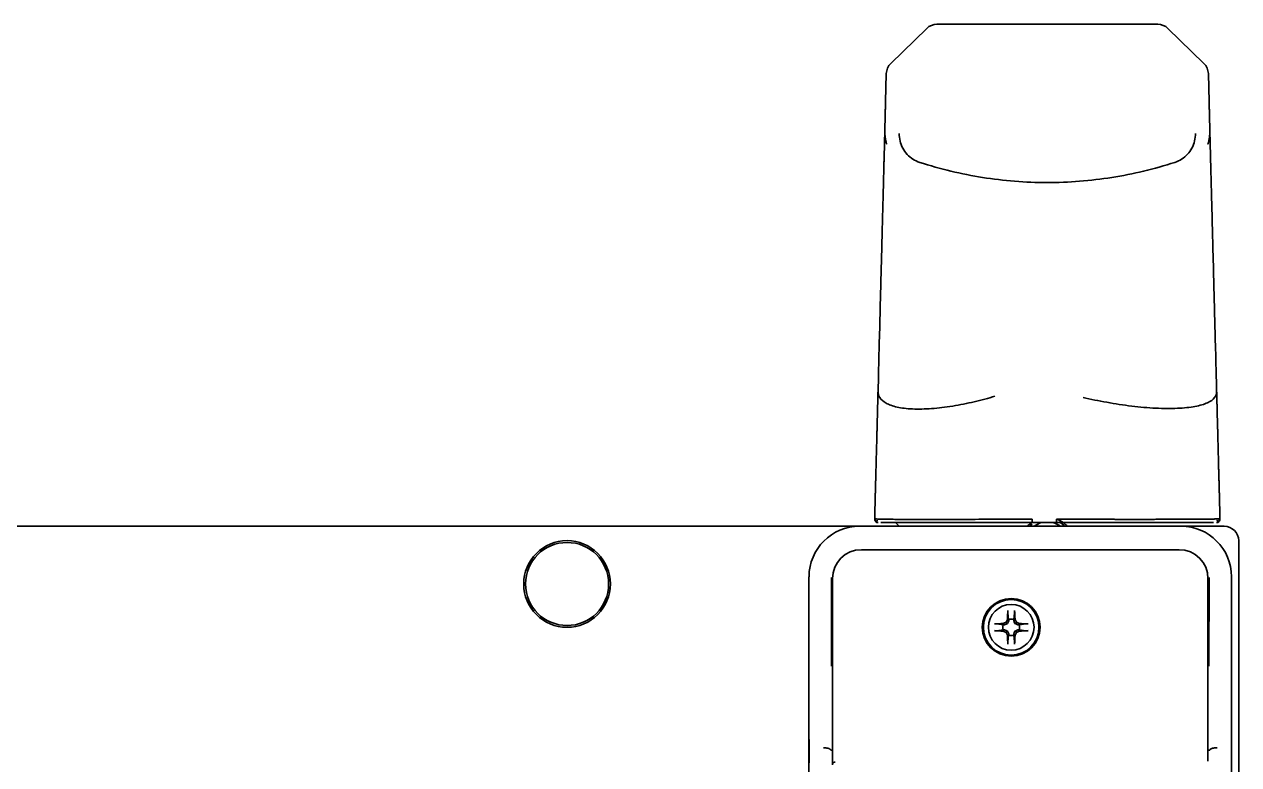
# Model space of a CAD drawing. Extents: x -760 to 4209, y 5795 to 10328.
# Drawn here: x 2540.9 to 2709.1, y 10225.4 to 10327.9 of the extents above; entities that cross this region are included whole.
import ezdxf

# ---------------------------------------------------------------- set-up
doc = ezdxf.new("R2010")
doc.units = 0
doc.header["$LTSCALE"] = 5
doc.layers.add('1', color=7, linetype='CONTINUOUS', true_color=0xffffff)

msp = doc.modelspace()

# ---------------------------------------------------------------- linework, layer by layer
at = {"layer": '1', "color": 7, "linetype": 'Continuous', "lineweight": 35}
for p, q in [((2660.87, 10322.49), (2665.86, 10327.35)), ((2697.86, 10327.92), (2667.25, 10327.92)), ((2699.25, 10327.35), (2704.24, 10322.49)), ((2660.06, 10313.25), (2660.26, 10321.11)), ((2704.85, 10321.11), (2705.05, 10313.25)), ((2660.13, 10316.13), (2660.13, 10316.19)), ((2704.98, 10316.19), (2704.98, 10316.13)), ((2659.96, 10309.47), (2660.06, 10313.25)), ((2659.11, 10277.13), (2659.16, 10279.12)), ((2527.88, 10258.42), (2656.55, 10258.42)), ((2656.55, 10258.42), (2701.06, 10258.42)), ((2661.55, 10258.92), (2662.05, 10258.42)), ((2680.48, 10258.92), (2683.82, 10258.92)), ((2701.06, 10258.42), (2707.05, 10258.42)), ((2703.05, 10258.42), (2703.12, 10258.49)), ((2709.05, 10256.42), (2709.05, 10190.42)), ((2700.81, 10255.17), (2656.8, 10255.17)), ((2649.55, 10228.88), (2649.55, 10251.42)), ((2652.68, 10239.06), (2652.66, 10251.31)), ((2652.8, 10251.17), (2652.8, 10225.87)), ((2704.8, 10225.87), (2704.8, 10251.17)), ((2704.95, 10251.31), (2704.93, 10239.06)), ((2708.05, 10251.42), (2708.05, 10228.88)), ((2677.2, 10245.51), (2677.09, 10246.43)), ((2677.9, 10245.51), (2678.02, 10246.43)), ((2676.46, 10244.77), (2675.54, 10244.89)), ((2676.64, 10244.77), (2676.45, 10244.96)), ((2677.04, 10244.94), (2676.83, 10245.14)), ((2677.21, 10245.34), (2677.02, 10245.53)), ((2677.9, 10245.34), (2678.09, 10245.53)), ((2678.07, 10244.94), (2678.28, 10245.14)), ((2678.47, 10244.77), (2678.66, 10244.96)), ((2678.65, 10244.77), (2679.57, 10244.89)), ((2676.46, 10244.07), (2675.54, 10243.95)), ((2676.64, 10244.08), (2676.45, 10243.89)), ((2677.04, 10243.9), (2676.83, 10243.7)), ((2677.21, 10243.51), (2677.02, 10243.32)), ((2677.2, 10243.33), (2677.09, 10242.41)), ((2677.9, 10243.51), (2678.09, 10243.32)), ((2677.9, 10243.33), (2678.02, 10242.41)), ((2678.07, 10243.9), (2678.28, 10243.7)), ((2678.47, 10244.08), (2678.66, 10243.89)), ((2678.65, 10244.07), (2679.57, 10243.95)), ((2652.68, 10227.42), (2652.56, 10227.42)), ((2652.68, 10227.42), (2652.68, 10227.42)), ((2704.93, 10227.42), (2705.05, 10227.42)), ((2704.93, 10227.42), (2704.93, 10227.42)), ((2649.55, 10211.77), (2649.55, 10225.66)), ((2652.91, 10225.6), (2652.81, 10225.6)), ((2708.05, 10225.66), (2708.05, 10211.77))]:
    msp.add_line(p, q, dxfattribs=at)
for centre, radius in [((2616.05, 10250.42), 6), ((2616.05, 10250.42), 5.75), ((2677.55, 10244.42), 4), ((2677.55, 10244.42), 3.85), ((2677.55, 10244.42), 3.16)]:
    msp.add_circle(centre, radius, dxfattribs=at)
for centre, radius, start, end in [((2667.25, 10325.92), 2, 90, 134.25), ((2697.86, 10325.92), 2, 45.75, 90), ((2662.26, 10321.06), 2, 134.25, 178.5), ((2702.85, 10321.06), 2, 1.5, 45.75), ((2682.55, 10255.92), 3.5, 127.1362, 134.415), ((2682.55, 10255.92), 3.1, 104.5978, 126.2541), ((2682.55, 10255.92), 3.1, 53.7478, 75.4041), ((2682.55, 10255.92), 3.5, 45.5794, 60.9975), ((2707.05, 10256.42), 2, 0, 90), ((2677.55, 10244.42), 1.15, 162.2011, 197.7989), ((2677.55, 10244.42), 1.15, 72.2011, 107.7989), ((2677.55, 10244.42), 1.15, 342.2011, 17.7989), ((2677.55, 10244.42), 1.15, 252.2011, 287.7989)]:
    msp.add_arc(centre, radius, start, end, dxfattribs=at)
for centre, major_axis, ratio, start_param, end_param in [((2656.56, 10251.42), (4.95, -4.95), 0.999695, 2.356347, 3.926839), ((2701.05, 10251.42), (-4.95, -4.95), 0.999695, 2.356347, 3.926839), ((2656.81, 10251.17), (-2.83, 2.83), 0.999695, 5.497939, 7.068431), ((2700.8, 10251.17), (2.83, 2.83), 0.999695, 5.497939, 7.068431), ((2677.26, 10244.43), (0.07, 3.73), 0.072244, 0.900133, 1.272854), ((2677.85, 10244.43), (0.07, -3.73), 0.072244, 1.868738, 2.24146), ((2677.55, 10244.72), (3.73, 0.07), 0.072244, 1.868738, 2.24146), ((2677.3, 10244.98), (3.34, 1.56), 0.094201, 1.665412, 1.782277), ((2677, 10244.68), (1.56, 3.34), 0.094201, 1.359315, 1.476181), ((2678.11, 10244.68), (1.56, -3.34), 0.094201, 1.665412, 1.782277), ((2677.81, 10244.98), (3.34, -1.56), 0.094201, 1.359315, 1.476181), ((2677.56, 10244.72), (3.73, -0.07), 0.072244, 0.900133, 1.272854), ((2677.55, 10244.13), (-3.73, 0.07), 0.072244, 0.900133, 1.272854), ((2677.3, 10243.87), (-3.34, 1.56), 0.094201, 1.359315, 1.476181), ((2677, 10244.16), (-1.56, 3.34), 0.094201, 1.665412, 1.782277), ((2677.26, 10244.42), (-0.07, 3.73), 0.072244, 1.868738, 2.24146), ((2677.85, 10244.42), (-0.07, -3.73), 0.072244, 0.900133, 1.272854), ((2678.11, 10244.16), (-1.56, -3.34), 0.094201, 1.359315, 1.476181), ((2677.81, 10243.87), (-3.34, -1.56), 0.094201, 1.665412, 1.782277), ((2677.56, 10244.13), (-3.73, -0.07), 0.072244, 1.868738, 2.24146), ((2653.18, 10227.42), (-0.5, -0.002), 0.003694, 5.497773, 6.274445), ((2653.03, 10230.33), (0, -13.75), 0.017455, 5.043227, 5.06371), ((2653.1, 10230.34), (-0.2, -13.75), 0.017456, 5.064298, 5.080308)]:
    msp.add_ellipse(centre, major_axis=major_axis, ratio=ratio, start_param=start_param, end_param=end_param, dxfattribs=at)
for points, degree, knots in [([(2660.32, 10311.32), (2660.32, 10311.32), (2660.31, 10311.35), (2660.29, 10311.4), (2660.27, 10311.48), (2660.25, 10311.56), (2660.23, 10311.64), (2660.21, 10311.72), (2660.19, 10311.81), (2660.17, 10311.89), (2660.16, 10311.97), (2660.14, 10312.05), (2660.13, 10312.13), (2660.12, 10312.21), (2660.11, 10312.29), (2660.1, 10312.37), (2660.09, 10312.45), (2660.08, 10312.53), (2660.07, 10312.61), (2660.07, 10312.69), (2660.06, 10312.77), (2660.06, 10312.85), (2660.06, 10312.93), (2660.05, 10313.01), (2660.05, 10313.09), (2660.05, 10313.17), (2660.06, 10313.22), (2660.06, 10313.25)], 3, [0, 0, 0, 0, 0.000063, 0.043207, 0.086238, 0.129154, 0.171955, 0.214639, 0.257204, 0.299649, 0.34197, 0.384167, 0.426235, 0.468173, 0.509978, 0.551646, 0.593175, 0.634561, 0.675801, 0.716891, 0.757827, 0.798606, 0.839224, 0.879676, 0.919959, 0.960068, 1, 1, 1, 1]), ([(2705.05, 10313.25), (2705.05, 10313.24), (2705.05, 10313.21), (2705.06, 10313.17), (2705.06, 10313.13), (2705.06, 10313.09), (2705.06, 10313.05), (2705.06, 10313.01), (2705.05, 10312.97), (2705.05, 10312.93), (2705.05, 10312.88), (2705.05, 10312.84), (2705.05, 10312.8), (2705.05, 10312.76), (2705.04, 10312.72), (2705.04, 10312.68), (2705.04, 10312.63), (2705.03, 10312.59), (2705.03, 10312.55), (2705.03, 10312.51), (2705.02, 10312.47), (2705.02, 10312.42), (2705.01, 10312.38), (2705.01, 10312.34), (2705, 10312.3), (2705, 10312.26), (2704.99, 10312.21), (2704.99, 10312.17), (2704.98, 10312.13), (2704.97, 10312.09), (2704.96, 10312.04), (2704.96, 10312), (2704.95, 10311.96), (2704.94, 10311.92), (2704.93, 10311.88), (2704.92, 10311.83), (2704.91, 10311.79), (2704.91, 10311.75), (2704.9, 10311.71), (2704.89, 10311.66), (2704.88, 10311.62), (2704.86, 10311.58), (2704.85, 10311.54), (2704.84, 10311.49), (2704.83, 10311.45), (2704.82, 10311.41), (2704.81, 10311.37), (2704.8, 10311.34), (2704.79, 10311.32), (2704.79, 10311.32)], 3, [0, 0, 0, 0, 0.020785, 0.04162, 0.062504, 0.083438, 0.104419, 0.125449, 0.146525, 0.167648, 0.188817, 0.210032, 0.231291, 0.252595, 0.273942, 0.295332, 0.316766, 0.338241, 0.359758, 0.381316, 0.402915, 0.424554, 0.446233, 0.467951, 0.489707, 0.511502, 0.533335, 0.555206, 0.577113, 0.599058, 0.621038, 0.643055, 0.665107, 0.687194, 0.709316, 0.731473, 0.753664, 0.775889, 0.798148, 0.820441, 0.842766, 0.865125, 0.887516, 0.90994, 0.932397, 0.954885, 0.977406, 0.999959, 1, 1, 1, 1]), ([(2705.05, 10313.25), (2705.07, 10312.75), (2705.09, 10312.02), (2705.11, 10311.18), (2705.12, 10310.78), (2705.12, 10310.6), (2705.13, 10310.5), (2705.13, 10310.45), (2705.13, 10310.44)], 3, [0, 0, 0, 0, 0.496997, 0.748496, 0.874245, 0.93712, 0.968557, 1, 1, 1, 1]), ([(2705.13, 10310.44), (2705.13, 10310.43), (2705.13, 10310.39), (2705.13, 10310.18), (2705.14, 10309.84), (2705.16, 10309.19), (2705.19, 10307.9), (2705.23, 10306.46), (2705.28, 10304.53), (2705.35, 10302.12), (2705.42, 10299.41), (2705.51, 10295.67), (2705.61, 10291.97), (2705.7, 10288.47), (2705.79, 10285.08), (2705.88, 10281.87), (2705.95, 10279.02), (2705.98, 10277.71), (2706, 10277.06)], 3, [0, 0, 0, 0, 0.1, 0.15, 0.2, 0.3, 0.35, 0.4, 0.45, 0.5, 0.55, 0.6, 0.7, 0.75, 0.8, 0.9, 0.95, 1, 1, 1, 1]), ([(2659.16, 10279.12), (2659.18, 10279.8), (2659.23, 10281.86), (2659.32, 10284.95), (2659.4, 10288.18), (2659.46, 10290.65), (2659.53, 10293.19), (2659.6, 10295.78), (2659.67, 10298.37), (2659.73, 10300.86), (2659.78, 10302.72), (2659.82, 10304.06), (2659.85, 10305.26), (2659.88, 10306.46), (2659.91, 10307.81), (2659.93, 10308.55), (2659.94, 10308.99), (2659.95, 10309.21), (2659.95, 10309.38), (2659.96, 10309.45), (2659.96, 10309.47)], 3, [0, 0, 0, 0, 0.052632, 0.157895, 0.210526, 0.263158, 0.315789, 0.368421, 0.421053, 0.473684, 0.526316, 0.552632, 0.578947, 0.631579, 0.684211, 0.789474, 0.842105, 0.894737, 0.947368, 1, 1, 1, 1]), ([(2664.88, 10308.8), (2667.75, 10307.87), (2672.11, 10306.83), (2678.02, 10306.13), (2682.52, 10305.95), (2687.03, 10306.13), (2692.98, 10306.83), (2697.35, 10307.87), (2700.21, 10308.8)], 3, [0, 0, 0, 0, 0.25, 0.375, 0.5, 0.625, 0.75, 1, 1, 1, 1]), ([(2658.65, 10259.43), (2658.66, 10260.12), (2658.68, 10260.54), (2658.69, 10261.07), (2658.7, 10261.65), (2658.73, 10262.7), (2658.76, 10263.86), (2658.81, 10265.68), (2658.88, 10268.29), (2658.96, 10271.23), (2659, 10272.87), (2659.02, 10273.57), (2659.02, 10273.76), (2659.04, 10274.29), (2659.05, 10274.86), (2659.08, 10275.89), (2659.11, 10277.13)], 2, [0, 0, 0, 0.0625, 0.0625, 0.125, 0.125, 0.25, 0.25, 0.5, 0.5, 0.75, 0.78125, 0.8125, 0.8125, 0.875, 0.875, 1, 1, 1]), ([(2659.11, 10277.13), (2659.1, 10276.81), (2659.26, 10276.2), (2660.11, 10275.43), (2661.64, 10274.87), (2663.81, 10274.6), (2666.48, 10274.66), (2669.44, 10275.02), (2672.46, 10275.63), (2674.38, 10276.15), (2675.3, 10276.42)], 3, [0, 0, 0, 0, 0.124982, 0.249985, 0.374989, 0.499992, 0.624995, 0.749998, 0.875001, 1, 1, 1, 1]), ([(2687.5, 10276.25), (2688.56, 10276), (2690.79, 10275.55), (2694.25, 10275.02), (2697.63, 10274.72), (2700.66, 10274.7), (2703.12, 10274.96), (2704.86, 10275.48), (2705.83, 10276.2), (2706.01, 10276.77), (2706, 10277.06)], 3, [0, 0, 0, 0, 0.124993, 0.249997, 0.375, 0.500003, 0.625007, 0.75001, 0.875013, 1, 1, 1, 1]), ([(2706, 10277.06), (2706.03, 10276.14), (2706.06, 10274.84), (2706.07, 10274.3), (2706.1, 10273.23), (2706.12, 10272.67), (2706.17, 10270.71), (2706.23, 10268.27), (2706.29, 10265.86), (2706.35, 10263.85), (2706.38, 10262.72), (2706.41, 10261.64), (2706.42, 10261.04), (2706.43, 10260.54), (2706.44, 10260.27), (2706.46, 10259.71), (2706.46, 10259.43)], 2, [0, 0, 0, 0.125, 0.125, 0.1875, 0.25, 0.25, 0.5, 0.5, 0.75, 0.75, 0.875, 0.875, 0.9375, 0.9375, 0.96875, 1, 1, 1]), ([(2658.65, 10259.43), (2658.65, 10259.38), (2658.66, 10259.31), (2658.7, 10259.18), (2658.74, 10259.12), (2658.84, 10259.02), (2658.9, 10258.98), (2659.02, 10258.93), (2659.09, 10258.92), (2659.15, 10258.92)], 3, [0, 0, 0, 0, 0.25, 0.25, 0.5, 0.5, 0.75, 0.75, 1, 1, 1, 1]), ([(2680.47, 10259.41), (2679.75, 10259.41), (2679.03, 10259.41), (2677.59, 10259.4), (2676.87, 10259.39), (2675.81, 10259.39), (2675.46, 10259.38), (2674.76, 10259.38), (2674.41, 10259.38), (2673.39, 10259.38), (2672.72, 10259.37), (2671.4, 10259.37), (2670.75, 10259.37), (2669.48, 10259.36), (2668.86, 10259.36), (2667.08, 10259.36), (2665.99, 10259.36), (2664.48, 10259.36), (2664, 10259.36), (2663.1, 10259.36), (2662.67, 10259.37), (2661.89, 10259.37), (2661.53, 10259.37), (2661.03, 10259.38), (2660.87, 10259.38), (2660.57, 10259.38), (2660.42, 10259.38), (2660.15, 10259.39), (2660.02, 10259.39), (2659.79, 10259.39), (2659.68, 10259.39), (2659.37, 10259.4), (2659.2, 10259.41), (2658.93, 10259.42), (2658.83, 10259.42), (2658.75, 10259.43), (2658.75, 10259.43), (2658.74, 10259.43)], 3, [0, 0, 0, 0, 0.066297, 0.066297, 0.132593, 0.132593, 0.165741, 0.165741, 0.19889, 0.19889, 0.265186, 0.265186, 0.331483, 0.331483, 0.397779, 0.397779, 0.530372, 0.530372, 0.596669, 0.596669, 0.662965, 0.662965, 0.729262, 0.729262, 0.76241, 0.76241, 0.795558, 0.795558, 0.828706, 0.828706, 0.861855, 0.861855, 0.928151, 0.928151, 0.994448, 0.994448, 1, 1, 1, 1]), ([(2658.74, 10259.43), (2658.74, 10259.4), (2658.75, 10259.34), (2658.78, 10259.24), (2658.82, 10259.14), (2658.87, 10259.09), (2658.9, 10259.06)], 3, [0, 0, 0, 0, 0.232591, 0.479347, 0.737148, 1, 1, 1, 1]), ([(2659.52, 10258.92), (2659.53, 10258.92), (2659.54, 10258.92), (2659.55, 10258.92), (2659.58, 10258.92), (2659.63, 10258.92), (2659.73, 10258.92), (2659.88, 10258.92), (2660.05, 10258.92), (2660.23, 10258.92), (2660.41, 10258.92), (2660.59, 10258.92), (2660.92, 10258.92), (2661.58, 10258.92), (2662.47, 10258.92), (2663.38, 10258.92), (2664.05, 10258.92), (2664.69, 10258.92), (2665.28, 10258.92), (2665.83, 10258.92), (2666.34, 10258.92), (2666.86, 10258.92), (2667.4, 10258.92), (2667.95, 10258.92), (2668.47, 10258.92), (2668.97, 10258.92), (2669.44, 10258.92), (2669.94, 10258.92), (2670.46, 10258.92), (2671.01, 10258.92), (2671.58, 10258.92), (2672.14, 10258.92), (2672.69, 10258.92), (2673.24, 10258.92), (2673.82, 10258.92), (2674.39, 10258.92), (2674.96, 10258.92), (2675.55, 10258.92), (2676.14, 10258.92), (2676.72, 10258.92), (2677.24, 10258.92), (2677.77, 10258.92), (2678.18, 10258.92), (2678.46, 10258.92), (2678.62, 10258.92), (2678.78, 10258.92), (2678.94, 10258.92), (2679.1, 10258.92), (2679.25, 10258.92), (2679.41, 10258.92), (2679.56, 10258.92), (2679.72, 10258.92), (2679.87, 10258.92), (2680.02, 10258.92), (2680.18, 10258.92), (2680.33, 10258.92), (2680.43, 10258.92), (2680.48, 10258.92)], 3, [0, 0, 0, 0, 0.002236, 0.004532, 0.00682, 0.017165, 0.032459, 0.052713, 0.07795, 0.096157, 0.114061, 0.131657, 0.148912, 0.206468, 0.290166, 0.329927, 0.366614, 0.400129, 0.430376, 0.453894, 0.477323, 0.500693, 0.524029, 0.54736, 0.570712, 0.588952, 0.607852, 0.627396, 0.647567, 0.668345, 0.689714, 0.711658, 0.730446, 0.750233, 0.77104, 0.7929, 0.810641, 0.831098, 0.854297, 0.872374, 0.890436, 0.908478, 0.926495, 0.931931, 0.937338, 0.942716, 0.948066, 0.953387, 0.95868, 0.963944, 0.96918, 0.974387, 0.979566, 0.984717, 0.98984, 0.994934, 1, 1, 1, 1]), ([(2680.36, 10258.92), (2680.25, 10258.85), (2680.15, 10258.76), (2679.96, 10258.6), (2679.87, 10258.51), (2679.78, 10258.42)], 3, [0, 0, 0, 0, 0.5, 0.5, 1, 1, 1, 1]), ([(2680.48, 10258.92), (2680.48, 10258.92), (2680.48, 10258.93), (2680.47, 10258.98), (2680.47, 10259.02), (2680.47, 10259.11), (2680.47, 10259.17), (2680.47, 10259.29), (2680.47, 10259.35), (2680.47, 10259.41)], 3, [0, 0, 0, 0, 0.25, 0.25, 0.5, 0.5, 0.75, 0.75, 1, 1, 1, 1]), ([(2683.82, 10259.41), (2683.85, 10259.41), (2683.89, 10259.41), (2683.97, 10259.41), (2684.05, 10259.41), (2684.14, 10259.41), (2684.23, 10259.41), (2684.32, 10259.41), (2684.43, 10259.41), (2684.53, 10259.41), (2684.65, 10259.41), (2684.77, 10259.41), (2684.89, 10259.41), (2685.02, 10259.41), (2685.16, 10259.41), (2685.3, 10259.41), (2685.45, 10259.4), (2685.6, 10259.4), (2685.76, 10259.4), (2685.92, 10259.4), (2686.1, 10259.4), (2686.27, 10259.4), (2686.45, 10259.4), (2686.64, 10259.4), (2686.84, 10259.4), (2687.04, 10259.39), (2687.24, 10259.39), (2687.46, 10259.39), (2687.67, 10259.39), (2687.9, 10259.39), (2688.13, 10259.39), (2688.36, 10259.39), (2688.6, 10259.39), (2688.85, 10259.38), (2689.11, 10259.38), (2689.36, 10259.38), (2689.63, 10259.38), (2689.9, 10259.38), (2690.18, 10259.38), (2690.46, 10259.38), (2690.75, 10259.38), (2691.04, 10259.38), (2691.34, 10259.38), (2691.64, 10259.38), (2691.95, 10259.37), (2692.26, 10259.37), (2692.58, 10259.37), (2692.9, 10259.37), (2693.22, 10259.37), (2693.55, 10259.37), (2693.89, 10259.37), (2694.23, 10259.37), (2694.57, 10259.37), (2694.91, 10259.37), (2695.26, 10259.37), (2695.61, 10259.37), (2695.96, 10259.37), (2696.31, 10259.37), (2696.67, 10259.37), (2697.02, 10259.37), (2697.38, 10259.37), (2697.74, 10259.38), (2698.1, 10259.38), (2698.45, 10259.38), (2698.81, 10259.38), (2699.16, 10259.38), (2699.51, 10259.38), (2699.93, 10259.38), (2700.41, 10259.38), (2700.93, 10259.38), (2701.42, 10259.38), (2701.88, 10259.38), (2702.3, 10259.38), (2702.7, 10259.38), (2703.06, 10259.39), (2703.4, 10259.39), (2703.72, 10259.39), (2703.92, 10259.39), (2704.04, 10259.39), (2704.07, 10259.39), (2704.1, 10259.39), (2704.14, 10259.39), (2704.17, 10259.39), (2704.21, 10259.39), (2704.24, 10259.39), (2704.27, 10259.39), (2704.31, 10259.39), (2704.34, 10259.39), (2704.38, 10259.39), (2704.41, 10259.39), (2704.45, 10259.39), (2704.48, 10259.4), (2704.52, 10259.4), (2704.55, 10259.4), (2704.58, 10259.4), (2704.62, 10259.4), (2704.65, 10259.4), (2704.69, 10259.4), (2704.72, 10259.4), (2704.76, 10259.4), (2704.79, 10259.4), (2704.83, 10259.4), (2704.86, 10259.4), (2704.9, 10259.4), (2704.93, 10259.4), (2704.97, 10259.4), (2705, 10259.4), (2705.04, 10259.4), (2705.07, 10259.4), (2705.11, 10259.4), (2705.14, 10259.4), (2705.17, 10259.41), (2705.21, 10259.41), (2705.24, 10259.41), (2705.27, 10259.41), (2705.31, 10259.41), (2705.34, 10259.41), (2705.37, 10259.41), (2705.41, 10259.41), (2705.44, 10259.41), (2705.47, 10259.41), (2705.5, 10259.41), (2705.53, 10259.41), (2705.56, 10259.41), (2705.59, 10259.41), (2705.63, 10259.41), (2705.66, 10259.41), (2705.69, 10259.41), (2705.71, 10259.42), (2705.74, 10259.42), (2705.77, 10259.42), (2705.8, 10259.42), (2705.83, 10259.42), (2705.86, 10259.42), (2705.88, 10259.42), (2705.91, 10259.42), (2705.94, 10259.42), (2705.96, 10259.42), (2705.99, 10259.42), (2706.01, 10259.42), (2706.04, 10259.42), (2706.06, 10259.42), (2706.08, 10259.42), (2706.11, 10259.42), (2706.13, 10259.42), (2706.15, 10259.43), (2706.17, 10259.43), (2706.19, 10259.43), (2706.21, 10259.43), (2706.23, 10259.43), (2706.25, 10259.43), (2706.26, 10259.43), (2706.28, 10259.43), (2706.3, 10259.43), (2706.31, 10259.43), (2706.33, 10259.43), (2706.34, 10259.43), (2706.35, 10259.43), (2706.36, 10259.43), (2706.37, 10259.43), (2706.37, 10259.43)], 3, [0, 0, 0, 0, 0.002067, 0.004294, 0.006682, 0.009233, 0.011947, 0.014824, 0.017866, 0.021073, 0.024447, 0.027988, 0.031697, 0.035575, 0.039624, 0.043844, 0.048237, 0.052804, 0.057546, 0.062464, 0.06756, 0.072835, 0.07829, 0.083926, 0.089745, 0.095749, 0.101939, 0.108316, 0.114883, 0.12164, 0.128589, 0.135732, 0.143071, 0.150605, 0.158337, 0.166268, 0.1744, 0.182732, 0.191268, 0.200007, 0.208952, 0.218103, 0.227462, 0.23703, 0.246808, 0.256798, 0.267, 0.277416, 0.288045, 0.298887, 0.309944, 0.321215, 0.3327, 0.344399, 0.356312, 0.36844, 0.38078, 0.393335, 0.406102, 0.419081, 0.43227, 0.445668, 0.459273, 0.473082, 0.487093, 0.501305, 0.515714, 0.530317, 0.554133, 0.577395, 0.600091, 0.622208, 0.643736, 0.664667, 0.684993, 0.704712, 0.723822, 0.742321, 0.7445, 0.746706, 0.748939, 0.751199, 0.753485, 0.755798, 0.758138, 0.760504, 0.762896, 0.765315, 0.767761, 0.770233, 0.772731, 0.775255, 0.777805, 0.780381, 0.782983, 0.785611, 0.788265, 0.790944, 0.793649, 0.796379, 0.799135, 0.801916, 0.804723, 0.807554, 0.810411, 0.813292, 0.816198, 0.81913, 0.822085, 0.825066, 0.828071, 0.8311, 0.834154, 0.837232, 0.840334, 0.84346, 0.84661, 0.849783, 0.852981, 0.856202, 0.859446, 0.862714, 0.866005, 0.869319, 0.872656, 0.876015, 0.879398, 0.882803, 0.88623, 0.88968, 0.893151, 0.896645, 0.900161, 0.903698, 0.907256, 0.910836, 0.914438, 0.91806, 0.921702, 0.925366, 0.92905, 0.932754, 0.936478, 0.940222, 0.943986, 0.947769, 0.951572, 0.955394, 0.959235, 0.963094, 0.966973, 0.97087, 0.974786, 0.97872, 0.982672, 0.986642, 0.990629, 0.994634, 0.998657, 1, 1, 1, 1]), ([(2683.82, 10259.41), (2683.82, 10259.35), (2683.82, 10259.29), (2683.82, 10259.17), (2683.82, 10259.11), (2683.82, 10259.02), (2683.82, 10258.98), (2683.82, 10258.93), (2683.82, 10258.92), (2683.82, 10258.92)], 3, [0, 0, 0, 0, 0.25, 0.25, 0.5, 0.5, 0.75, 0.75, 1, 1, 1, 1]), ([(2683.82, 10258.92), (2683.85, 10258.92), (2683.9, 10258.92), (2683.99, 10258.92), (2684.08, 10258.92), (2684.18, 10258.92), (2684.28, 10258.92), (2684.4, 10258.92), (2684.52, 10258.92), (2684.64, 10258.92), (2684.78, 10258.92), (2684.92, 10258.92), (2685.06, 10258.92), (2685.22, 10258.92), (2685.38, 10258.92), (2685.54, 10258.92), (2685.72, 10258.92), (2685.9, 10258.92), (2686.23, 10258.92), (2686.69, 10258.92), (2687.27, 10258.92), (2687.79, 10258.92), (2688.27, 10258.92), (2688.74, 10258.92), (2689.21, 10258.92), (2689.7, 10258.92), (2690.22, 10258.92), (2690.75, 10258.92), (2691.29, 10258.92), (2691.85, 10258.92), (2692.51, 10258.92), (2693.26, 10258.92), (2694.06, 10258.92), (2694.81, 10258.92), (2695.51, 10258.92), (2696.13, 10258.92), (2696.66, 10258.92), (2697.12, 10258.92), (2697.56, 10258.92), (2697.98, 10258.92), (2698.38, 10258.92), (2698.76, 10258.92), (2699.11, 10258.92), (2699.61, 10258.92), (2700.23, 10258.92), (2700.93, 10258.92), (2701.57, 10258.92), (2702.13, 10258.92), (2702.61, 10258.92), (2703.01, 10258.92), (2703.35, 10258.92), (2703.63, 10258.92), (2703.85, 10258.92), (2704.03, 10258.92), (2704.22, 10258.92), (2704.44, 10258.92), (2704.69, 10258.92), (2704.92, 10258.92), (2705.12, 10258.92), (2705.27, 10258.92), (2705.39, 10258.92), (2705.49, 10258.92), (2705.54, 10258.92), (2705.56, 10258.92)], 3, [0, 0, 0, 0, 0.002533, 0.005294, 0.008283, 0.0115, 0.014944, 0.018615, 0.022512, 0.026635, 0.030984, 0.035558, 0.040356, 0.045378, 0.050625, 0.056095, 0.061787, 0.067703, 0.073842, 0.094409, 0.113284, 0.13049, 0.14604, 0.161194, 0.177091, 0.193737, 0.211124, 0.229243, 0.248079, 0.267613, 0.287821, 0.318112, 0.347193, 0.375119, 0.401933, 0.427667, 0.44692, 0.465659, 0.483865, 0.501523, 0.518622, 0.535162, 0.55114, 0.566557, 0.603567, 0.639038, 0.673039, 0.705548, 0.734285, 0.760124, 0.783059, 0.803094, 0.820244, 0.834519, 0.845927, 0.867413, 0.891176, 0.917237, 0.938906, 0.958202, 0.975103, 0.989593, 1, 1, 1, 1]), ([(2683.91, 10259.37), (2683.93, 10259.36), (2683.96, 10259.35), (2684.07, 10259.31), (2684.16, 10259.27), (2684.42, 10259.14), (2684.59, 10259.04), (2684.75, 10258.92)], 3, [0, 0, 0, 0, 0.082849, 0.082849, 0.388566, 0.388566, 1, 1, 1, 1]), ([(2685.33, 10258.42), (2685.24, 10258.51), (2685.15, 10258.6), (2684.96, 10258.76), (2684.86, 10258.85), (2684.75, 10258.92)], 3, [0, 0, 0, 0, 0.5, 0.5, 1, 1, 1, 1]), ([(2705.96, 10258.92), (2706.02, 10258.92), (2706.09, 10258.93), (2706.21, 10258.98), (2706.27, 10259.02), (2706.37, 10259.12), (2706.41, 10259.18), (2706.45, 10259.31), (2706.46, 10259.38), (2706.46, 10259.43)], 3, [0, 0, 0, 0, 0.25, 0.25, 0.5, 0.5, 0.75, 0.75, 1, 1, 1, 1]), ([(2706.22, 10259.06), (2706.24, 10259.09), (2706.29, 10259.14), (2706.34, 10259.24), (2706.36, 10259.33), (2706.37, 10259.4), (2706.37, 10259.43)], 3, [0, 0, 0, 0, 0.262853, 0.520648, 0.767403, 1, 1, 1, 1]), ([(2677.09, 10246.43), (2677.09, 10246.44), (2677.09, 10246.45), (2677.08, 10246.46), (2677.08, 10246.47), (2677.08, 10246.48), (2677.08, 10246.49), (2677.08, 10246.5), (2677.08, 10246.52), (2677.08, 10246.52), (2677.08, 10246.55), (2677.08, 10246.56), (2677.08, 10246.58), (2677.08, 10246.59), (2677.08, 10246.61), (2677.08, 10246.62), (2677.08, 10246.64), (2677.08, 10246.65), (2677.08, 10246.66), (2677.08, 10246.68), (2677.08, 10246.69), (2677.09, 10246.72), (2677.09, 10246.74), (2677.09, 10246.75)], 3, [0, 0, 0, 0, 0.125, 0.125, 0.1875, 0.1875, 0.25, 0.3125, 0.3125, 0.375, 0.375, 0.5, 0.5, 0.5625, 0.5625, 0.625, 0.6875, 0.6875, 0.75, 0.75, 0.875, 0.875, 1, 1, 1, 1]), ([(2678.02, 10246.75), (2678.02, 10246.74), (2678.02, 10246.72), (2678.03, 10246.7), (2678.03, 10246.68), (2678.03, 10246.65), (2678.03, 10246.64), (2678.03, 10246.61), (2678.03, 10246.61), (2678.03, 10246.59), (2678.03, 10246.58), (2678.03, 10246.56), (2678.03, 10246.55), (2678.03, 10246.54), (2678.03, 10246.52), (2678.03, 10246.5), (2678.03, 10246.49), (2678.03, 10246.48), (2678.03, 10246.47), (2678.03, 10246.46), (2678.02, 10246.45), (2678.02, 10246.44), (2678.02, 10246.44), (2678.02, 10246.43)], 3, [0, 0, 0, 0, 0.125, 0.125, 0.25, 0.25, 0.375, 0.375, 0.4375, 0.4375, 0.5, 0.5625, 0.5625, 0.625, 0.625, 0.75, 0.75, 0.8125, 0.8125, 0.875, 0.9375, 0.9375, 1, 1, 1, 1]), ([(2675.23, 10244.89), (2675.24, 10244.89), (2675.25, 10244.89), (2675.28, 10244.89), (2675.3, 10244.89), (2675.33, 10244.89), (2675.34, 10244.89), (2675.36, 10244.89), (2675.37, 10244.89), (2675.39, 10244.89), (2675.4, 10244.89), (2675.42, 10244.89), (2675.43, 10244.89), (2675.44, 10244.89), (2675.46, 10244.89), (2675.47, 10244.89), (2675.49, 10244.89), (2675.5, 10244.89), (2675.51, 10244.89), (2675.52, 10244.89), (2675.53, 10244.89), (2675.54, 10244.89), (2675.54, 10244.89), (2675.54, 10244.89)], 3, [0, 0, 0, 0, 0.125, 0.125, 0.25, 0.25, 0.375, 0.375, 0.4375, 0.4375, 0.5, 0.5625, 0.5625, 0.625, 0.625, 0.75, 0.75, 0.8125, 0.8125, 0.875, 0.9375, 0.9375, 1, 1, 1, 1]), ([(2677.04, 10244.94), (2676.97, 10244.91), (2676.9, 10244.88), (2676.77, 10244.82), (2676.7, 10244.8), (2676.64, 10244.77)], 3, [0, 0, 0, 0, 0.5, 0.5, 1, 1, 1, 1]), ([(2677.21, 10245.34), (2677.18, 10245.27), (2677.15, 10245.21), (2677.1, 10245.07), (2677.07, 10245.01), (2677.04, 10244.94)], 3, [0, 0, 0, 0, 0.5, 0.5, 1, 1, 1, 1]), ([(2678.07, 10244.94), (2678.04, 10245.01), (2678.01, 10245.07), (2677.96, 10245.21), (2677.93, 10245.27), (2677.9, 10245.34)], 3, [0, 0, 0, 0, 0.5, 0.5, 1, 1, 1, 1]), ([(2678.47, 10244.77), (2678.41, 10244.8), (2678.34, 10244.82), (2678.21, 10244.88), (2678.14, 10244.91), (2678.07, 10244.94)], 3, [0, 0, 0, 0, 0.5, 0.5, 1, 1, 1, 1]), ([(2679.57, 10244.89), (2679.57, 10244.89), (2679.58, 10244.89), (2679.6, 10244.89), (2679.6, 10244.89), (2679.61, 10244.89), (2679.63, 10244.89), (2679.64, 10244.89), (2679.65, 10244.89), (2679.66, 10244.89), (2679.68, 10244.89), (2679.69, 10244.89), (2679.72, 10244.89), (2679.72, 10244.89), (2679.74, 10244.89), (2679.75, 10244.89), (2679.77, 10244.89), (2679.78, 10244.89), (2679.79, 10244.89), (2679.81, 10244.89), (2679.83, 10244.89), (2679.86, 10244.89), (2679.87, 10244.89), (2679.88, 10244.89)], 3, [0, 0, 0, 0, 0.125, 0.125, 0.1875, 0.1875, 0.25, 0.3125, 0.3125, 0.375, 0.375, 0.5, 0.5, 0.5625, 0.5625, 0.625, 0.6875, 0.6875, 0.75, 0.75, 0.875, 0.875, 1, 1, 1, 1]), ([(2652.77, 10243.15), (2652.76, 10242.81), (2652.74, 10242.47), (2652.72, 10241.79), (2652.71, 10241.45), (2652.69, 10240.43), (2652.68, 10239.75), (2652.68, 10239.06)], 3, [0, 0, 0, 0, 0.25, 0.25, 0.5, 0.5, 1, 1, 1, 1]), ([(2675.54, 10243.95), (2675.54, 10243.95), (2675.53, 10243.95), (2675.51, 10243.95), (2675.51, 10243.95), (2675.5, 10243.95), (2675.48, 10243.95), (2675.47, 10243.95), (2675.46, 10243.95), (2675.45, 10243.95), (2675.43, 10243.95), (2675.42, 10243.95), (2675.39, 10243.95), (2675.39, 10243.95), (2675.37, 10243.95), (2675.36, 10243.95), (2675.34, 10243.95), (2675.33, 10243.95), (2675.32, 10243.95), (2675.3, 10243.95), (2675.28, 10243.95), (2675.25, 10243.95), (2675.24, 10243.95), (2675.23, 10243.95)], 3, [0, 0, 0, 0, 0.125, 0.125, 0.1875, 0.1875, 0.25, 0.3125, 0.3125, 0.375, 0.375, 0.5, 0.5, 0.5625, 0.5625, 0.625, 0.6875, 0.6875, 0.75, 0.75, 0.875, 0.875, 1, 1, 1, 1]), ([(2676.64, 10244.08), (2676.7, 10244.05), (2676.77, 10244.02), (2676.9, 10243.96), (2676.97, 10243.93), (2677.04, 10243.9)], 3, [0, 0, 0, 0, 0.5, 0.5, 1, 1, 1, 1]), ([(2677.04, 10243.9), (2677.07, 10243.84), (2677.1, 10243.77), (2677.15, 10243.64), (2677.18, 10243.57), (2677.21, 10243.51)], 3, [0, 0, 0, 0, 0.5, 0.5, 1, 1, 1, 1]), ([(2677.9, 10243.51), (2677.93, 10243.57), (2677.96, 10243.64), (2678.01, 10243.77), (2678.04, 10243.84), (2678.07, 10243.9)], 3, [0, 0, 0, 0, 0.5, 0.5, 1, 1, 1, 1]), ([(2678.07, 10243.9), (2678.14, 10243.93), (2678.21, 10243.96), (2678.34, 10244.02), (2678.41, 10244.05), (2678.47, 10244.08)], 3, [0, 0, 0, 0, 0.5, 0.5, 1, 1, 1, 1]), ([(2679.88, 10243.95), (2679.87, 10243.95), (2679.86, 10243.95), (2679.83, 10243.95), (2679.81, 10243.95), (2679.78, 10243.95), (2679.77, 10243.95), (2679.75, 10243.95), (2679.74, 10243.95), (2679.72, 10243.95), (2679.71, 10243.95), (2679.69, 10243.95), (2679.68, 10243.95), (2679.67, 10243.95), (2679.65, 10243.95), (2679.64, 10243.95), (2679.62, 10243.95), (2679.61, 10243.95), (2679.6, 10243.95), (2679.59, 10243.95), (2679.58, 10243.95), (2679.57, 10243.95), (2679.57, 10243.95), (2679.57, 10243.95)], 3, [0, 0, 0, 0, 0.125, 0.125, 0.25, 0.25, 0.375, 0.375, 0.4375, 0.4375, 0.5, 0.5625, 0.5625, 0.625, 0.625, 0.75, 0.75, 0.8125, 0.8125, 0.875, 0.9375, 0.9375, 1, 1, 1, 1]), ([(2677.09, 10242.1), (2677.09, 10242.11), (2677.09, 10242.12), (2677.08, 10242.15), (2677.08, 10242.16), (2677.08, 10242.19), (2677.08, 10242.21), (2677.08, 10242.23), (2677.08, 10242.24), (2677.08, 10242.25), (2677.08, 10242.27), (2677.08, 10242.28), (2677.08, 10242.3), (2677.08, 10242.31), (2677.08, 10242.33), (2677.08, 10242.34), (2677.08, 10242.36), (2677.08, 10242.36), (2677.08, 10242.37), (2677.08, 10242.38), (2677.09, 10242.39), (2677.09, 10242.4), (2677.09, 10242.41), (2677.09, 10242.41)], 3, [0, 0, 0, 0, 0.125, 0.125, 0.25, 0.25, 0.375, 0.375, 0.4375, 0.4375, 0.5, 0.5625, 0.5625, 0.625, 0.625, 0.75, 0.75, 0.8125, 0.8125, 0.875, 0.9375, 0.9375, 1, 1, 1, 1]), ([(2678.02, 10242.41), (2678.02, 10242.4), (2678.02, 10242.39), (2678.03, 10242.38), (2678.03, 10242.37), (2678.03, 10242.36), (2678.03, 10242.35), (2678.03, 10242.34), (2678.03, 10242.33), (2678.03, 10242.32), (2678.03, 10242.3), (2678.03, 10242.28), (2678.03, 10242.26), (2678.03, 10242.25), (2678.03, 10242.24), (2678.03, 10242.22), (2678.03, 10242.21), (2678.03, 10242.19), (2678.03, 10242.19), (2678.03, 10242.16), (2678.03, 10242.15), (2678.02, 10242.12), (2678.02, 10242.11), (2678.02, 10242.1)], 3, [0, 0, 0, 0, 0.125, 0.125, 0.1875, 0.1875, 0.25, 0.3125, 0.3125, 0.375, 0.375, 0.5, 0.5, 0.5625, 0.5625, 0.625, 0.6875, 0.6875, 0.75, 0.75, 0.875, 0.875, 1, 1, 1, 1]), ([(2649.55, 10225.66), (2649.55, 10225.68), (2649.55, 10225.71), (2649.55, 10225.76), (2649.55, 10225.83), (2649.55, 10225.91), (2649.55, 10226.01), (2649.55, 10226.12), (2649.55, 10226.24), (2649.55, 10226.4), (2649.55, 10226.58), (2649.55, 10226.78), (2649.55, 10226.98), (2649.55, 10227.16), (2649.55, 10227.35), (2649.55, 10227.55), (2649.55, 10227.77), (2649.55, 10227.95), (2649.55, 10228.09), (2649.55, 10228.17), (2649.55, 10228.24), (2649.55, 10228.31), (2649.55, 10228.38), (2649.55, 10228.44), (2649.55, 10228.51), (2649.55, 10228.56), (2649.55, 10228.62), (2649.55, 10228.67), (2649.55, 10228.72), (2649.55, 10228.76), (2649.55, 10228.8), (2649.55, 10228.84), (2649.55, 10228.87), (2649.55, 10228.88)], 3, [0, 0, 0, 0, 0.015307, 0.035184, 0.059624, 0.088618, 0.122161, 0.160243, 0.20286, 0.250007, 0.318362, 0.382801, 0.443342, 0.499998, 0.55265, 0.611855, 0.677626, 0.749989, 0.773387, 0.795826, 0.817305, 0.837824, 0.857382, 0.87598, 0.893616, 0.91029, 0.926001, 0.940748, 0.954531, 0.967349, 0.9792, 0.990084, 1, 1, 1, 1]), ([(2649.56, 10225.66), (2649.56, 10225.67), (2649.56, 10225.68), (2649.56, 10225.69), (2649.56, 10225.72), (2649.56, 10225.77), (2649.56, 10225.88), (2649.56, 10225.97), (2649.56, 10226.16), (2649.56, 10226.28), (2649.56, 10226.47), (2649.56, 10226.54), (2649.56, 10226.67), (2649.56, 10226.74), (2649.56, 10226.93), (2649.56, 10227.07), (2649.56, 10227.27), (2649.56, 10227.34), (2649.56, 10227.47), (2649.56, 10227.54), (2649.56, 10227.75), (2649.56, 10228.03), (2649.56, 10228.38), (2649.56, 10228.63), (2649.56, 10228.75), (2649.56, 10228.81), (2649.56, 10228.84), (2649.56, 10228.86), (2649.56, 10228.87), (2649.56, 10228.88)], 3, [0, 0, 0, 0, 0.007813, 0.007813, 0.015625, 0.03125, 0.0625, 0.125, 0.125, 0.25, 0.25, 0.3125, 0.3125, 0.375, 0.375, 0.5, 0.5, 0.5625, 0.5625, 0.625, 0.625, 0.75, 0.875, 0.9375, 0.96875, 0.984375, 0.992188, 0.992188, 1, 1, 1, 1]), ([(2651.56, 10227.74), (2651.58, 10227.74), (2651.6, 10227.74), (2651.62, 10227.74), (2651.62, 10227.74), (2651.63, 10227.74), (2651.64, 10227.74), (2651.65, 10227.74), (2651.69, 10227.73), (2651.72, 10227.73), (2651.77, 10227.73), (2651.79, 10227.73), (2651.82, 10227.73), (2651.83, 10227.73), (2651.88, 10227.72), (2651.94, 10227.71), (2652.01, 10227.7), (2652.06, 10227.7), (2652.09, 10227.69), (2652.1, 10227.69), (2652.17, 10227.67), (2652.22, 10227.66), (2652.29, 10227.64), (2652.31, 10227.63), (2652.34, 10227.62), (2652.35, 10227.61), (2652.37, 10227.61), (2652.38, 10227.6), (2652.42, 10227.58), (2652.46, 10227.56), (2652.49, 10227.53), (2652.5, 10227.52), (2652.52, 10227.5), (2652.53, 10227.49), (2652.55, 10227.46), (2652.56, 10227.44), (2652.56, 10227.42)], 3, [0, 0, 0, 0, 0.03125, 0.039063, 0.039063, 0.046875, 0.046875, 0.0625, 0.0625, 0.125, 0.125, 0.15625, 0.15625, 0.1875, 0.1875, 0.25, 0.3125, 0.34375, 0.34375, 0.375, 0.375, 0.5, 0.5, 0.5625, 0.5625, 0.59375, 0.59375, 0.625, 0.625, 0.75, 0.75, 0.8125, 0.8125, 0.875, 0.875, 1, 1, 1, 1]), ([(2706.05, 10227.74), (2706.03, 10227.74), (2706.01, 10227.74), (2705.99, 10227.74), (2705.99, 10227.74), (2705.98, 10227.74), (2705.97, 10227.74), (2705.96, 10227.74), (2705.92, 10227.73), (2705.89, 10227.73), (2705.84, 10227.73), (2705.82, 10227.73), (2705.79, 10227.73), (2705.78, 10227.73), (2705.73, 10227.72), (2705.67, 10227.71), (2705.6, 10227.7), (2705.55, 10227.7), (2705.52, 10227.69), (2705.51, 10227.69), (2705.44, 10227.67), (2705.39, 10227.66), (2705.32, 10227.64), (2705.3, 10227.63), (2705.27, 10227.62), (2705.26, 10227.61), (2705.24, 10227.61), (2705.23, 10227.6), (2705.19, 10227.58), (2705.15, 10227.56), (2705.12, 10227.53), (2705.11, 10227.52), (2705.09, 10227.5), (2705.08, 10227.49), (2705.06, 10227.46), (2705.05, 10227.44), (2705.05, 10227.42)], 3, [0, 0, 0, 0, 0.03125, 0.039063, 0.039063, 0.046875, 0.046875, 0.0625, 0.0625, 0.125, 0.125, 0.15625, 0.15625, 0.1875, 0.1875, 0.25, 0.3125, 0.34375, 0.34375, 0.375, 0.375, 0.5, 0.5, 0.5625, 0.5625, 0.59375, 0.59375, 0.625, 0.625, 0.75, 0.75, 0.8125, 0.8125, 0.875, 0.875, 1, 1, 1, 1]), ([(2708.05, 10228.88), (2708.05, 10228.87), (2708.05, 10228.86), (2708.05, 10228.84), (2708.05, 10228.81), (2708.05, 10228.75), (2708.05, 10228.63), (2708.05, 10228.52), (2708.05, 10228.31), (2708.05, 10228.17), (2708.05, 10227.96), (2708.05, 10227.89), (2708.05, 10227.75), (2708.05, 10227.68), (2708.05, 10227.47), (2708.05, 10227.33), (2708.05, 10227.13), (2708.05, 10227.06), (2708.05, 10226.93), (2708.05, 10226.86), (2708.05, 10226.67), (2708.05, 10226.41), (2708.05, 10226.09), (2708.05, 10225.88), (2708.05, 10225.77), (2708.05, 10225.72), (2708.05, 10225.69), (2708.05, 10225.68), (2708.05, 10225.67), (2708.05, 10225.66)], 3, [0, 0, 0, 0, 0.007812, 0.007812, 0.015625, 0.03125, 0.0625, 0.125, 0.125, 0.25, 0.25, 0.3125, 0.3125, 0.375, 0.375, 0.5, 0.5, 0.5625, 0.5625, 0.625, 0.625, 0.75, 0.875, 0.9375, 0.96875, 0.984375, 0.992188, 0.992188, 1, 1, 1, 1]), ([(2708.05, 10228.88), (2708.05, 10228.86), (2708.05, 10228.81), (2708.05, 10228.75), (2708.05, 10228.67), (2708.05, 10228.58), (2708.05, 10228.48), (2708.05, 10228.38), (2708.05, 10228.26), (2708.05, 10228.14), (2708.05, 10227.97), (2708.05, 10227.77), (2708.05, 10227.55), (2708.05, 10227.35), (2708.05, 10227.16), (2708.05, 10226.98), (2708.05, 10226.78), (2708.05, 10226.58), (2708.05, 10226.41), (2708.05, 10226.28), (2708.05, 10226.19), (2708.05, 10226.11), (2708.05, 10226.04), (2708.05, 10225.97), (2708.05, 10225.91), (2708.05, 10225.85), (2708.05, 10225.8), (2708.05, 10225.76), (2708.05, 10225.72), (2708.05, 10225.69), (2708.05, 10225.67), (2708.05, 10225.66)], 3, [0, 0, 0, 0, 0.017064, 0.036815, 0.059249, 0.084363, 0.112153, 0.142614, 0.175746, 0.211544, 0.250008, 0.322378, 0.388152, 0.447354, 0.499999, 0.556663, 0.617207, 0.681642, 0.74999, 0.781923, 0.811844, 0.839751, 0.865643, 0.889519, 0.911376, 0.931211, 0.949024, 0.964812, 0.978571, 0.990302, 1, 1, 1, 1]), ([(2652.91, 10225.6), (2652.91, 10225.61), (2652.92, 10225.62), (2652.92, 10225.64), (2652.92, 10225.64), (2652.93, 10225.65), (2652.93, 10225.65), (2652.94, 10225.67), (2652.95, 10225.68), (2652.97, 10225.69), (2652.98, 10225.7), (2653, 10225.71), (2653.01, 10225.72), (2653.03, 10225.73), (2653.04, 10225.73), (2653.06, 10225.74), (2653.06, 10225.74), (2653.08, 10225.74), (2653.1, 10225.75), (2653.12, 10225.75), (2653.13, 10225.75), (2653.15, 10225.75), (2653.16, 10225.75), (2653.16, 10225.75)], 3, [0, 0, 0, 0, 0.125, 0.125, 0.1875, 0.1875, 0.25, 0.25, 0.375, 0.375, 0.5, 0.5, 0.625, 0.625, 0.6875, 0.6875, 0.75, 0.75, 0.875, 0.875, 0.9375, 0.9375, 1, 1, 1, 1]), ([(2652.91, 10225.6), (2652.91, 10225.6), (2652.91, 10225.6), (2652.91, 10225.6), (2652.91, 10225.6), (2652.91, 10225.6), (2652.91, 10225.6)], 3, [0, 0, 0, 0, 0.483795, 0.483795, 0.483795, 1, 1, 1, 1])]:
    msp.add_open_spline(points, degree=degree, knots=knots, dxfattribs=at)
for points, degree in [([(2662.06, 10312.81), (2662.05, 10312.45), (2662.12, 10311.75), (2662.5, 10310.75), (2663.11, 10309.88), (2663.93, 10309.2), (2664.55, 10308.91), (2664.88, 10308.8)], 3), ([(2700.21, 10308.8), (2700.55, 10308.91), (2701.17, 10309.2), (2701.99, 10309.89), (2702.61, 10310.75), (2702.99, 10311.76), (2703.06, 10312.46), (2703.05, 10312.82)], 3), ([(2659.08, 10259.23), (2658.76, 10259.04), (2658.97, 10258.95)], 2), ([(2706.14, 10258.95), (2706.36, 10259.04), (2706.02, 10259.23)], 2), ([(2676.64, 10244.77), (2676.58, 10244.77), (2676.52, 10244.77), (2676.46, 10244.77)], 3), ([(2677.2, 10245.51), (2677.21, 10245.45), (2677.21, 10245.4), (2677.21, 10245.34)], 3), ([(2677.9, 10245.34), (2677.9, 10245.4), (2677.9, 10245.45), (2677.9, 10245.51)], 3), ([(2678.65, 10244.77), (2678.59, 10244.77), (2678.53, 10244.77), (2678.47, 10244.77)], 3), ([(2676.46, 10244.07), (2676.52, 10244.07), (2676.58, 10244.07), (2676.64, 10244.08)], 3), ([(2677.21, 10243.51), (2677.21, 10243.45), (2677.21, 10243.39), (2677.2, 10243.33)], 3), ([(2677.9, 10243.33), (2677.9, 10243.39), (2677.9, 10243.45), (2677.9, 10243.51)], 3), ([(2678.47, 10244.08), (2678.53, 10244.07), (2678.59, 10244.07), (2678.65, 10244.07)], 3), ([(2652.56, 10227.42), (2652.56, 10227.42)], 1), ([(2705.05, 10227.42), (2705.05, 10227.42), (2705.05, 10227.42)], 2), ([(2652.81, 10225.6), (2652.81, 10225.6)], 1)]:
    msp.add_open_spline(points, degree=degree, dxfattribs=at)

doc.saveas('drawing.dxf')
